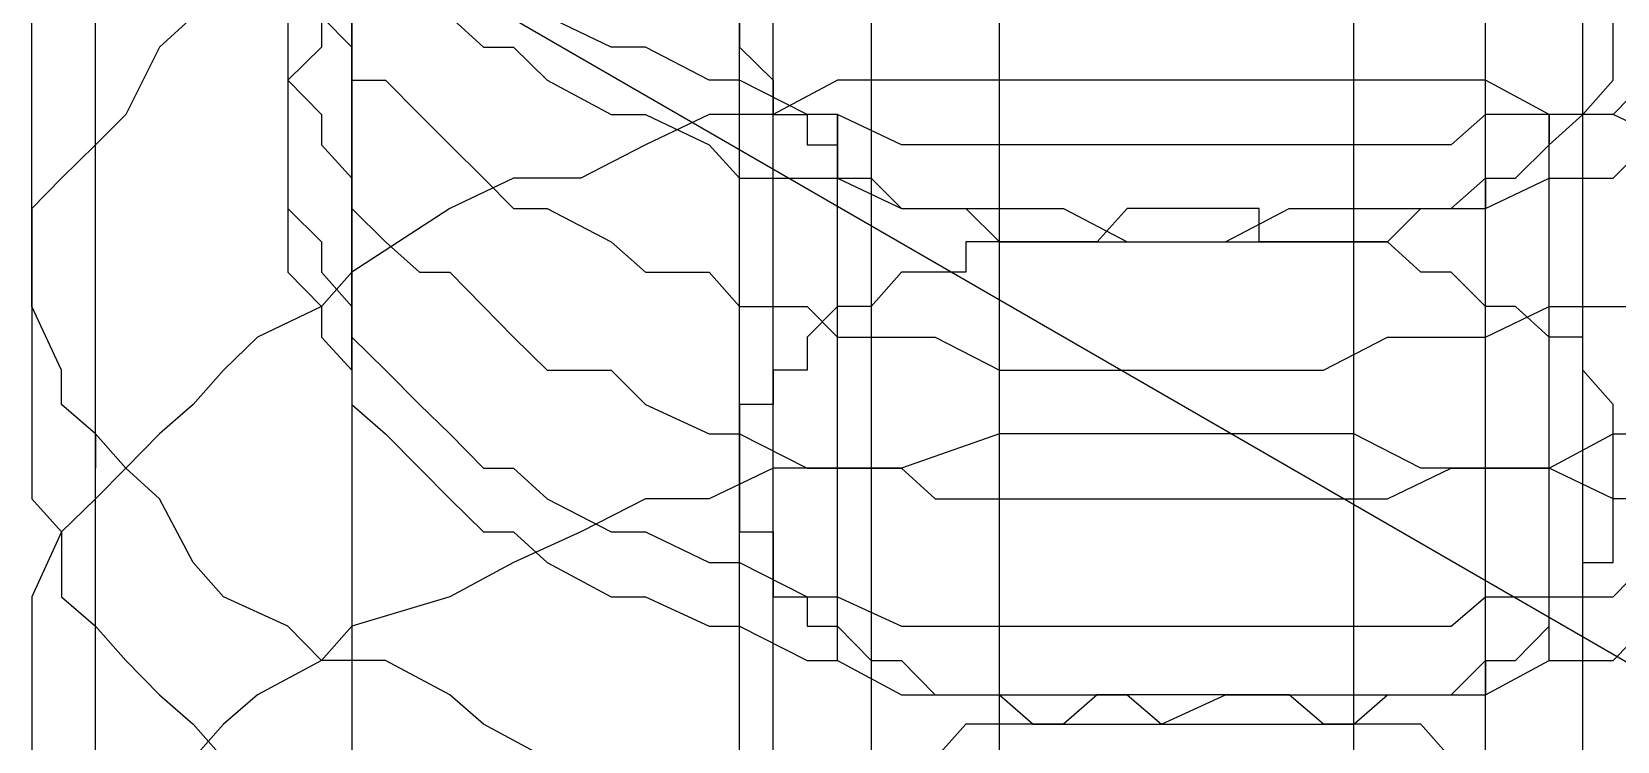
# Model space of a CAD drawing. Header units: millimetres. Extents: x 0 to 2112, y 8 to 1252.
# Drawn here: x 604.79 to 617.75, y 1017.91 to 1023.71 of the extents above; entities that cross this region are included whole.
import ezdxf

# ---------------------------------------------------------------- set-up
doc = ezdxf.new("R2010")
doc.units = ezdxf.units.MM
doc.layers.get('0').update_dxf_attribs({"linetype": 'CONTINUOUS'})

msp = doc.modelspace()

# ---------------------------------------------------------------- linework, layer by layer
at = {"color": 9}
for p, q in [((612.701, 1012.23), (612.701, 1027.8)), ((615.594, 1012.23), (615.594, 1027.8)), ((610.577, 1015.4), (610.577, 1027.53)), ((611.653, 1027.25), (611.653, 1011.71)), ((611.653, 1027.25), (611.653, 1011.71)), ((610.852, 1011.19), (610.852, 1026.72)), ((617.467, 1011.19), (617.467, 1026.72)), ((607.409, 1026.48), (607.409, 1014.36)), ((607.409, 1026.48), (607.409, 1014.36)), ((607.409, 1020.94), (607.409, 1025.43)), ((610.852, 1009.61), (610.852, 1025.15)), ((617.467, 1009.61), (617.467, 1025.15)), ((605.317, 1012.51), (605.317, 1024.63)), ((616.67, 1008.82), (616.67, 1024.36)), ((616.67, 1008.82), (616.67, 1024.36)), ((608.21, 1024.11), (650.198, 999.86)), ((608.21, 1024.11), (650.198, 999.86)), ((612.701, 1008.29), (612.701, 1024.11)), ((615.594, 1008.29), (615.594, 1024.11)), ((604.795, 1023.31), (604.795, 1023.83)), ((604.795, 1023.31), (604.795, 1023.83)), ((606.115, 1023.83), (605.839, 1023.58)), ((606.887, 1023.83), (606.887, 1023.58)), ((606.887, 1023.83), (606.887, 1023.58)), ((607.162, 1023.83), (607.162, 1023.58)), ((607.162, 1023.83), (607.409, 1023.58)), ((607.162, 1023.83), (607.162, 1023.58)), ((608.21, 1023.83), (608.485, 1023.58)), ((609.529, 1023.58), (609.007, 1023.83)), ((609.529, 1023.58), (609.007, 1023.83)), ((610.577, 1023.83), (610.577, 1023.58)), ((617.714, 1023.58), (617.714, 1023.83)), ((605.839, 1023.58), (605.564, 1023.03)), ((607.162, 1023.58), (606.887, 1023.31)), ((606.887, 1023.58), (606.887, 1023.31)), ((606.887, 1023.58), (606.887, 1023.31)), ((607.162, 1023.58), (606.887, 1023.31)), ((607.409, 1023.58), (607.409, 1023.31)), ((608.485, 1023.58), (608.732, 1023.58)), ((608.732, 1023.58), (609.007, 1023.31)), ((609.808, 1023.58), (609.529, 1023.58)), ((609.808, 1023.58), (609.529, 1023.58)), ((610.33, 1023.31), (609.808, 1023.58)), ((610.33, 1023.31), (609.808, 1023.58)), ((610.577, 1023.58), (610.577, 1023.58)), ((610.577, 1023.58), (610.852, 1023.31)), ((617.714, 1023.31), (617.714, 1023.58)), ((617.714, 1023.58), (617.714, 1023.58)), ((604.795, 1023.03), (604.795, 1023.31)), ((604.795, 1023.03), (604.795, 1023.31)), ((606.887, 1023.31), (606.887, 1023.03)), ((606.887, 1023.31), (606.887, 1023.03)), ((606.887, 1023.31), (607.162, 1023.03)), ((606.887, 1023.31), (606.887, 1023.03)), ((607.409, 1023.31), (607.684, 1023.31)), ((607.684, 1023.31), (607.963, 1023.03)), ((609.007, 1023.31), (609.529, 1023.03)), ((610.577, 1023.31), (610.33, 1023.31)), ((610.577, 1023.31), (610.33, 1023.31)), ((611.131, 1023.03), (610.577, 1023.31)), ((611.131, 1023.03), (610.577, 1023.31)), ((611.378, 1023.31), (610.852, 1023.03)), ((610.852, 1023.31), (610.852, 1023.31)), ((610.852, 1023.31), (610.852, 1023.31)), ((610.852, 1023.31), (610.852, 1023.03)), ((611.9, 1023.31), (611.378, 1023.31)), ((612.701, 1023.31), (611.9, 1023.31)), ((613.223, 1023.31), (612.701, 1023.31)), ((613.745, 1023.31), (613.223, 1023.31)), ((614.299, 1023.31), (613.745, 1023.31)), ((615.068, 1023.31), (614.299, 1023.31)), ((615.594, 1023.31), (615.068, 1023.31)), ((616.144, 1023.31), (615.594, 1023.31)), ((616.67, 1023.31), (616.144, 1023.31)), ((617.192, 1023.03), (616.67, 1023.31)), ((617.467, 1023.03), (617.714, 1023.31)), ((617.989, 1023.31), (617.714, 1023.03)), ((617.989, 1023.31), (617.714, 1023.03)), ((617.714, 1023.31), (617.714, 1023.31)), ((604.795, 1022.78), (604.795, 1023.03)), ((604.795, 1022.78), (604.795, 1023.03)), ((605.564, 1023.03), (605.317, 1022.78)), ((606.887, 1023.03), (606.887, 1022.78)), ((606.887, 1023.03), (606.887, 1022.78)), ((606.887, 1023.03), (606.887, 1022.78)), ((607.162, 1023.03), (607.162, 1022.78)), ((607.963, 1023.03), (608.21, 1022.78)), ((609.529, 1023.03), (609.808, 1023.03)), ((610.33, 1023.03), (609.808, 1022.78)), ((609.808, 1023.03), (610.33, 1022.78)), ((610.852, 1023.03), (610.33, 1023.03)), ((610.852, 1023.03), (611.131, 1023.03)), ((611.378, 1023.03), (611.131, 1023.03)), ((611.378, 1023.03), (611.131, 1023.03)), ((611.131, 1023.03), (611.131, 1022.78)), ((611.378, 1018.57), (611.378, 1023.03)), ((611.378, 1023.03), (611.378, 1022.78)), ((611.9, 1022.78), (611.378, 1023.03)), ((611.9, 1022.78), (611.378, 1023.03)), ((616.67, 1023.03), (616.391, 1022.78)), ((616.67, 1023.03), (616.391, 1022.78)), ((617.192, 1023.03), (616.67, 1023.03)), ((617.192, 1023.03), (616.67, 1023.03)), ((617.714, 1023.03), (617.192, 1023.03)), ((617.192, 1018.57), (617.192, 1023.03)), ((617.192, 1023.03), (617.192, 1022.78)), ((617.714, 1023.03), (617.192, 1023.03)), ((617.714, 1023.03), (617.192, 1023.03)), ((617.192, 1022.78), (617.467, 1023.03)), ((617.467, 1023.03), (617.467, 1023.03)), ((618.236, 1022.78), (617.714, 1023.03)), ((604.795, 1022.26), (604.795, 1022.78)), ((604.795, 1022.26), (604.795, 1022.78)), ((605.317, 1022.78), (605.039, 1022.51)), ((606.887, 1022.78), (606.887, 1022.51)), ((606.887, 1022.78), (606.887, 1022.51)), ((606.887, 1022.78), (606.887, 1022.51)), ((607.162, 1022.78), (607.409, 1022.51)), ((608.21, 1022.78), (608.485, 1022.51)), ((609.808, 1022.78), (609.282, 1022.51)), ((610.33, 1022.78), (610.577, 1022.51)), ((611.131, 1022.78), (611.378, 1022.78)), ((611.378, 1022.78), (611.378, 1022.51)), ((612.175, 1022.78), (611.9, 1022.78)), ((612.175, 1022.78), (611.9, 1022.78)), ((612.701, 1022.78), (612.175, 1022.78)), ((612.701, 1022.78), (612.175, 1022.78)), ((613.223, 1022.78), (612.701, 1022.78)), ((613.223, 1022.78), (612.701, 1022.78)), ((613.745, 1022.78), (613.223, 1022.78)), ((613.745, 1022.78), (613.223, 1022.78)), ((614.024, 1022.78), (613.745, 1022.78)), ((614.024, 1022.78), (613.745, 1022.78)), ((614.546, 1022.78), (614.024, 1022.78)), ((614.546, 1022.78), (614.024, 1022.78)), ((615.068, 1022.78), (614.546, 1022.78)), ((615.068, 1022.78), (614.546, 1022.78)), ((615.347, 1022.78), (615.068, 1022.78)), ((615.347, 1022.78), (615.068, 1022.78)), ((615.869, 1022.78), (615.347, 1022.78)), ((615.869, 1022.78), (615.347, 1022.78)), ((616.391, 1022.78), (615.869, 1022.78)), ((616.391, 1022.78), (615.869, 1022.78)), ((616.917, 1022.51), (617.192, 1022.78)), ((617.192, 1022.78), (617.192, 1022.78)), ((617.192, 1022.78), (617.192, 1022.78)), ((617.714, 1022.51), (617.989, 1022.78)), ((605.039, 1022.51), (604.795, 1022.26)), ((606.887, 1022.51), (606.887, 1022.26)), ((606.887, 1022.51), (606.887, 1022.26)), ((606.887, 1022.51), (606.887, 1022.26)), ((607.409, 1022.51), (607.409, 1022.26)), ((608.732, 1022.51), (608.21, 1022.26)), ((608.485, 1022.51), (608.732, 1022.26)), ((609.282, 1022.51), (608.732, 1022.51)), ((610.577, 1022.51), (611.131, 1022.51)), ((611.131, 1022.51), (611.378, 1022.51)), ((611.378, 1022.51), (611.9, 1022.26)), ((611.378, 1022.51), (611.653, 1022.51)), ((611.653, 1022.51), (611.653, 1022.51)), ((611.653, 1022.51), (611.9, 1022.26)), ((616.391, 1022.26), (616.67, 1022.51)), ((616.67, 1022.26), (617.192, 1022.51)), ((616.67, 1022.51), (616.917, 1022.51)), ((616.67, 1022.51), (616.67, 1022.26)), ((617.192, 1022.51), (617.714, 1022.51)), ((604.795, 1022.26), (604.795, 1021.99)), ((604.795, 1021.99), (604.795, 1022.26)), ((604.795, 1021.99), (604.795, 1022.26)), ((606.887, 1022.26), (606.887, 1021.99)), ((606.887, 1022.26), (607.162, 1021.99)), ((606.887, 1022.26), (606.887, 1021.99)), ((608.21, 1022.26), (607.409, 1021.74)), ((607.409, 1022.26), (607.684, 1021.99)), ((608.732, 1022.26), (609.007, 1022.26)), ((609.007, 1022.26), (609.529, 1021.99)), ((611.9, 1022.26), (612.175, 1022.26)), ((611.9, 1022.26), (612.175, 1022.26)), ((612.175, 1022.26), (612.701, 1022.26)), ((612.175, 1022.26), (612.175, 1022.26)), ((612.175, 1022.26), (612.426, 1022.26)), ((612.426, 1022.26), (612.701, 1021.99)), ((612.701, 1022.26), (613.223, 1022.26)), ((613.223, 1022.26), (613.745, 1021.99)), ((613.745, 1022.26), (613.498, 1021.99)), ((614.024, 1022.26), (613.745, 1022.26)), ((614.299, 1022.26), (614.024, 1022.26)), ((614.546, 1022.26), (614.299, 1022.26)), ((614.546, 1021.99), (615.068, 1022.26)), ((614.821, 1022.26), (614.546, 1022.26)), ((614.821, 1021.99), (614.821, 1022.26)), ((615.068, 1022.26), (615.347, 1022.26)), ((615.347, 1022.26), (615.869, 1022.26)), ((615.869, 1022.26), (616.391, 1022.26)), ((615.869, 1021.99), (616.144, 1022.26)), ((616.144, 1022.26), (616.144, 1022.26)), ((616.144, 1022.26), (616.391, 1022.26)), ((616.391, 1022.26), (616.67, 1022.26)), ((604.795, 1021.99), (604.795, 1021.46)), ((604.795, 1021.74), (604.795, 1021.99)), ((604.795, 1021.74), (604.795, 1021.99)), ((606.887, 1021.99), (606.887, 1021.99)), ((606.887, 1021.99), (606.887, 1021.74)), ((606.887, 1021.99), (606.887, 1021.99)), ((606.887, 1021.99), (606.887, 1021.74)), ((607.162, 1021.99), (607.162, 1021.74)), ((607.684, 1021.99), (607.963, 1021.74)), ((609.529, 1021.99), (609.808, 1021.74)), ((612.701, 1021.99), (612.426, 1021.99)), ((612.426, 1021.99), (612.426, 1021.74)), ((612.976, 1021.99), (612.701, 1021.99)), ((612.701, 1021.99), (612.976, 1021.99)), ((613.223, 1021.99), (612.976, 1021.99)), ((612.976, 1021.99), (612.976, 1021.99)), ((612.976, 1021.99), (613.223, 1021.99)), ((613.498, 1021.99), (613.223, 1021.99)), ((613.223, 1021.99), (613.498, 1021.99)), ((613.498, 1021.99), (613.498, 1021.99)), ((613.498, 1021.99), (613.745, 1021.99)), ((613.745, 1021.99), (614.024, 1021.99)), ((613.745, 1021.99), (614.024, 1021.99)), ((614.024, 1021.99), (614.546, 1021.99)), ((614.024, 1021.99), (614.299, 1021.99)), ((614.299, 1021.99), (614.299, 1021.99)), ((614.299, 1021.99), (614.546, 1021.99)), ((614.546, 1021.99), (614.821, 1021.99)), ((615.068, 1021.99), (614.821, 1021.99)), ((614.821, 1021.99), (615.068, 1021.99)), ((615.347, 1021.99), (615.068, 1021.99)), ((615.068, 1021.99), (615.347, 1021.99)), ((615.594, 1021.99), (615.347, 1021.99)), ((615.347, 1021.99), (615.347, 1021.99)), ((615.347, 1021.99), (615.594, 1021.99)), ((615.869, 1021.99), (615.594, 1021.99)), ((615.594, 1021.99), (615.869, 1021.99)), ((616.144, 1021.74), (615.869, 1021.99)), ((615.869, 1021.99), (615.869, 1021.99)), ((604.795, 1021.46), (604.795, 1021.74)), ((604.795, 1021.46), (604.795, 1021.74)), ((606.887, 1021.74), (607.162, 1021.46)), ((606.887, 1021.74), (607.162, 1021.46)), ((607.409, 1021.74), (607.162, 1021.46)), ((607.162, 1021.74), (607.409, 1021.46)), ((607.409, 1021.74), (607.409, 1021.46)), ((607.963, 1021.74), (608.21, 1021.74)), ((608.21, 1021.74), (608.485, 1021.46)), ((609.808, 1021.74), (610.33, 1021.74)), ((610.33, 1021.74), (610.577, 1021.46)), ((611.9, 1021.74), (611.653, 1021.46)), ((612.175, 1021.74), (611.9, 1021.74)), ((612.426, 1021.74), (612.175, 1021.74)), ((616.391, 1021.74), (616.144, 1021.74)), ((616.67, 1021.46), (616.391, 1021.74)), ((616.391, 1021.74), (616.391, 1021.74)), ((604.795, 1021.46), (604.795, 1021.21)), ((605.039, 1020.94), (604.795, 1021.46)), ((605.039, 1020.94), (604.795, 1021.46)), ((607.162, 1021.46), (606.64, 1021.21)), ((607.162, 1021.46), (607.162, 1021.21)), ((607.162, 1021.46), (607.162, 1021.21)), ((607.409, 1021.46), (607.409, 1021.21)), ((608.485, 1021.46), (608.732, 1021.21)), ((610.577, 1021.46), (611.131, 1021.46)), ((611.131, 1021.46), (611.378, 1021.21)), ((611.378, 1021.46), (611.131, 1021.21)), ((611.653, 1021.46), (611.378, 1021.46)), ((611.378, 1021.46), (611.378, 1021.46)), ((611.653, 1021.46), (611.653, 1021.21)), ((616.67, 1021.21), (617.192, 1021.46)), ((616.917, 1021.46), (616.67, 1021.46)), ((617.192, 1021.21), (616.917, 1021.46)), ((616.917, 1021.46), (616.917, 1021.46)), ((617.192, 1021.46), (617.714, 1021.46)), ((617.714, 1021.46), (617.989, 1021.46)), ((604.795, 1021.21), (604.795, 1020.94)), ((606.64, 1021.21), (606.361, 1020.94)), ((607.162, 1021.21), (607.409, 1020.94)), ((607.162, 1021.21), (607.409, 1020.94)), ((607.409, 1021.21), (607.684, 1020.94)), ((608.732, 1021.21), (609.007, 1020.94)), ((611.131, 1021.21), (611.131, 1021.21)), ((611.131, 1021.21), (611.131, 1020.94)), ((611.378, 1021.21), (611.9, 1021.21)), ((611.9, 1021.21), (612.175, 1021.21)), ((612.175, 1021.21), (612.701, 1020.94)), ((615.347, 1020.94), (615.869, 1021.21)), ((615.869, 1021.21), (616.391, 1021.21)), ((616.391, 1021.21), (616.67, 1021.21)), ((617.467, 1021.21), (617.192, 1021.21)), ((617.192, 1021.21), (617.192, 1021.21)), ((617.467, 1020.94), (617.467, 1021.21)), ((604.795, 1020.94), (604.795, 1020.42)), ((605.039, 1020.66), (605.039, 1020.94)), ((605.039, 1020.66), (605.039, 1020.94)), ((606.361, 1020.94), (606.115, 1020.66)), ((607.409, 1020.94), (607.409, 1020.66)), ((607.409, 1020.94), (607.409, 1020.66)), ((607.684, 1020.94), (607.963, 1020.66)), ((609.007, 1020.94), (609.529, 1020.94)), ((609.529, 1020.94), (609.808, 1020.66)), ((611.131, 1020.94), (610.852, 1020.94)), ((610.852, 1020.94), (610.852, 1020.66)), ((612.701, 1020.94), (613.223, 1020.94)), ((613.223, 1020.94), (613.745, 1020.94)), ((613.745, 1020.94), (614.024, 1020.94)), ((614.024, 1020.94), (614.546, 1020.94)), ((614.546, 1020.94), (615.068, 1020.94)), ((615.068, 1020.94), (615.347, 1020.94)), ((617.714, 1020.66), (617.467, 1020.94)), ((617.467, 1020.94), (617.467, 1020.94)), ((605.317, 1020.42), (605.039, 1020.66)), ((605.317, 1020.42), (605.039, 1020.66)), ((606.115, 1020.66), (605.839, 1020.42)), ((607.409, 1020.66), (607.684, 1020.42)), ((607.409, 1020.66), (607.684, 1020.42)), ((607.963, 1020.66), (608.21, 1020.42)), ((609.808, 1020.66), (610.33, 1020.42)), ((610.852, 1020.66), (610.577, 1020.66)), ((610.577, 1020.66), (610.577, 1020.42)), ((610.852, 1020.66), (610.852, 1020.66)), ((617.714, 1020.42), (617.714, 1020.66)), ((617.714, 1020.66), (617.714, 1020.66)), ((604.795, 1020.42), (604.795, 1020.14)), ((605.317, 1008.29), (605.317, 1020.42)), ((605.317, 1020.42), (605.317, 1020.14)), ((605.564, 1020.14), (605.317, 1020.42)), ((605.564, 1020.14), (605.317, 1020.42)), ((605.839, 1020.42), (605.564, 1020.14)), ((607.684, 1020.42), (607.963, 1020.14)), ((607.684, 1020.42), (607.963, 1020.14)), ((608.21, 1020.42), (608.485, 1020.14)), ((610.33, 1020.42), (610.577, 1020.42)), ((610.577, 1020.42), (611.131, 1020.14)), ((610.577, 1020.42), (610.577, 1020.42)), ((610.577, 1020.42), (610.577, 1020.14)), ((612.701, 1020.42), (611.9, 1020.14)), ((613.223, 1020.42), (612.701, 1020.42)), ((613.745, 1020.42), (613.223, 1020.42)), ((614.299, 1020.42), (613.745, 1020.42)), ((615.068, 1020.42), (614.299, 1020.42)), ((615.594, 1020.42), (615.068, 1020.42)), ((616.144, 1020.14), (615.594, 1020.42)), ((617.192, 1020.14), (617.714, 1020.42)), ((617.714, 1020.42), (617.989, 1020.42)), ((617.714, 1020.14), (617.714, 1020.42)), ((617.714, 1020.42), (617.714, 1020.42)), ((604.795, 1020.14), (604.795, 1019.89)), ((605.564, 1020.14), (605.317, 1019.89)), ((605.839, 1019.89), (605.564, 1020.14)), ((605.839, 1019.89), (605.564, 1020.14)), ((607.963, 1020.14), (608.21, 1019.89)), ((607.963, 1020.14), (608.21, 1019.89)), ((608.485, 1020.14), (608.732, 1020.14)), ((608.732, 1020.14), (609.007, 1019.89)), ((610.852, 1020.14), (610.33, 1019.89)), ((610.577, 1020.14), (610.577, 1020.14)), ((610.577, 1020.14), (610.577, 1019.89)), ((611.378, 1020.14), (610.852, 1020.14)), ((611.131, 1020.14), (611.378, 1020.14)), ((611.9, 1020.14), (611.378, 1020.14)), ((611.378, 1020.14), (611.9, 1020.14)), ((611.9, 1020.14), (612.175, 1019.89)), ((615.869, 1019.89), (616.391, 1020.14)), ((616.67, 1020.14), (616.144, 1020.14)), ((616.391, 1020.14), (616.67, 1020.14)), ((617.192, 1020.14), (616.67, 1020.14)), ((616.67, 1020.14), (617.192, 1020.14)), ((617.714, 1019.89), (617.192, 1020.14)), ((617.714, 1019.89), (617.714, 1020.14)), ((617.714, 1020.14), (617.714, 1020.14)), ((604.795, 1019.89), (605.039, 1019.62)), ((605.317, 1019.89), (605.039, 1019.62)), ((606.115, 1019.37), (605.839, 1019.89)), ((606.115, 1019.37), (605.839, 1019.89)), ((608.21, 1019.89), (608.485, 1019.62)), ((608.21, 1019.89), (608.485, 1019.62)), ((609.007, 1019.89), (609.529, 1019.62)), ((609.808, 1019.89), (609.282, 1019.62)), ((610.33, 1019.89), (609.808, 1019.89)), ((610.577, 1019.89), (610.577, 1019.89)), ((610.577, 1019.89), (610.577, 1019.62)), ((612.175, 1019.89), (612.701, 1019.89)), ((612.701, 1019.89), (613.223, 1019.89)), ((613.223, 1019.89), (613.745, 1019.89)), ((613.745, 1019.89), (614.024, 1019.89)), ((614.024, 1019.89), (614.546, 1019.89)), ((614.546, 1019.89), (615.068, 1019.89)), ((615.068, 1019.89), (615.347, 1019.89)), ((615.347, 1019.89), (615.869, 1019.89)), ((618.236, 1019.89), (617.714, 1019.89)), ((617.714, 1019.62), (617.714, 1019.89)), ((617.714, 1019.89), (617.714, 1019.89)), ((605.039, 1019.62), (604.795, 1019.09)), ((605.039, 1019.62), (605.039, 1019.09)), ((608.485, 1019.62), (608.732, 1019.62)), ((608.485, 1019.62), (608.732, 1019.62)), ((609.282, 1019.62), (608.732, 1019.37)), ((608.732, 1019.62), (609.007, 1019.37)), ((608.732, 1019.62), (609.007, 1019.37)), ((609.529, 1019.62), (609.808, 1019.62)), ((609.808, 1019.62), (610.33, 1019.37)), ((610.577, 1019.62), (610.852, 1019.62)), ((610.852, 1019.62), (610.852, 1019.37)), ((617.714, 1019.37), (617.714, 1019.62)), ((617.714, 1019.62), (617.714, 1019.62)), ((606.361, 1019.09), (606.115, 1019.37)), ((606.361, 1019.09), (606.115, 1019.37)), ((608.732, 1019.37), (608.21, 1019.09)), ((609.007, 1019.37), (609.529, 1019.09)), ((609.007, 1019.37), (609.529, 1019.09)), ((610.33, 1019.37), (610.577, 1019.37)), ((610.577, 1019.37), (611.131, 1019.09)), ((610.852, 1019.37), (610.852, 1019.37)), ((610.852, 1019.37), (610.852, 1019.09)), ((617.467, 1019.09), (617.467, 1019.37)), ((617.467, 1019.37), (617.714, 1019.37)), ((617.714, 1019.09), (617.989, 1019.37)), ((617.714, 1019.37), (617.714, 1019.37)), ((604.795, 1019.09), (604.795, 1018.85)), ((605.039, 1019.09), (605.317, 1018.85)), ((606.887, 1018.85), (606.361, 1019.09)), ((606.887, 1018.85), (606.361, 1019.09)), ((608.21, 1019.09), (607.409, 1018.85)), ((609.529, 1019.09), (609.808, 1019.09)), ((609.529, 1019.09), (609.808, 1019.09)), ((609.808, 1019.09), (610.33, 1018.85)), ((609.808, 1019.09), (610.33, 1018.85)), ((610.852, 1019.09), (611.131, 1019.09)), ((611.131, 1019.09), (611.378, 1019.09)), ((611.131, 1019.09), (611.131, 1018.85)), ((611.378, 1019.09), (611.9, 1018.85)), ((616.391, 1018.85), (616.67, 1019.09)), ((616.67, 1019.09), (617.192, 1019.09)), ((617.192, 1019.09), (617.714, 1019.09)), ((617.192, 1018.85), (617.192, 1019.09)), ((617.192, 1019.09), (617.467, 1019.09)), ((604.795, 1018.85), (604.795, 1018.57)), ((605.317, 1018.85), (605.564, 1018.57)), ((607.162, 1018.57), (606.887, 1018.85)), ((607.162, 1018.57), (606.887, 1018.85)), ((607.409, 1018.85), (607.162, 1018.57)), ((607.409, 1018.85), (607.409, 1018.57)), ((610.33, 1018.85), (610.577, 1018.85)), ((610.33, 1018.85), (610.577, 1018.85)), ((610.577, 1018.85), (611.131, 1018.57)), ((610.577, 1018.85), (611.131, 1018.57)), ((611.131, 1018.85), (611.378, 1018.85)), ((611.378, 1018.85), (611.378, 1018.85)), ((611.378, 1018.85), (611.653, 1018.57)), ((611.9, 1018.85), (612.175, 1018.85)), ((612.175, 1018.85), (612.701, 1018.85)), ((612.701, 1018.85), (613.223, 1018.85)), ((613.223, 1018.85), (613.745, 1018.85)), ((613.745, 1018.85), (614.024, 1018.85)), ((614.024, 1018.85), (614.546, 1018.85)), ((614.546, 1018.85), (615.068, 1018.85)), ((615.068, 1018.85), (615.347, 1018.85)), ((615.347, 1018.85), (615.869, 1018.85)), ((615.869, 1018.85), (616.391, 1018.85)), ((616.917, 1018.57), (617.192, 1018.85)), ((617.192, 1018.85), (617.192, 1018.85)), ((617.714, 1018.57), (617.989, 1018.85)), ((617.714, 1018.57), (617.989, 1018.85)), ((604.795, 1018.57), (604.795, 1018.05)), ((605.564, 1018.57), (605.839, 1018.29)), ((607.162, 1018.57), (606.64, 1018.29)), ((607.684, 1018.57), (607.162, 1018.57)), ((607.684, 1018.57), (607.162, 1018.57)), ((608.21, 1018.29), (607.684, 1018.57)), ((608.21, 1018.29), (607.684, 1018.57)), ((611.131, 1018.57), (611.378, 1018.57)), ((611.131, 1018.57), (611.378, 1018.57)), ((611.378, 1018.57), (611.9, 1018.29)), ((611.378, 1018.57), (611.9, 1018.29)), ((611.653, 1018.57), (611.653, 1018.57)), ((611.653, 1018.57), (611.9, 1018.57)), ((611.9, 1018.57), (612.175, 1018.29)), ((616.391, 1018.29), (616.67, 1018.57)), ((616.67, 1018.29), (617.192, 1018.57)), ((616.67, 1018.29), (617.192, 1018.57)), ((616.67, 1018.57), (616.917, 1018.57)), ((616.67, 1018.57), (616.67, 1018.29)), ((617.192, 1018.57), (617.714, 1018.57)), ((617.192, 1018.57), (617.714, 1018.57)), ((605.839, 1018.29), (606.115, 1018.05)), ((606.64, 1018.29), (606.361, 1018.05)), ((608.485, 1018.05), (608.21, 1018.29)), ((608.485, 1018.05), (608.21, 1018.29)), ((611.9, 1018.29), (612.175, 1018.29)), ((611.9, 1018.29), (612.175, 1018.29)), ((612.175, 1018.29), (612.701, 1018.29)), ((612.175, 1018.29), (612.701, 1018.29)), ((612.175, 1018.29), (612.175, 1018.29)), ((612.175, 1018.29), (612.426, 1018.29)), ((612.426, 1018.29), (612.701, 1018.29)), ((612.701, 1018.29), (613.223, 1018.29)), ((612.701, 1018.29), (613.223, 1018.29)), ((612.701, 1018.29), (612.976, 1018.05)), ((613.223, 1018.29), (613.745, 1018.29)), ((613.223, 1018.29), (613.745, 1018.29)), ((613.498, 1018.29), (613.223, 1018.05)), ((613.745, 1018.29), (613.498, 1018.29)), ((613.498, 1018.29), (613.498, 1018.29)), ((613.745, 1018.29), (614.024, 1018.05)), ((613.745, 1018.29), (614.024, 1018.05)), ((614.024, 1018.29), (613.745, 1018.29)), ((614.024, 1018.05), (614.546, 1018.29)), ((614.024, 1018.05), (614.546, 1018.29)), ((614.299, 1018.29), (614.024, 1018.29)), ((614.546, 1018.29), (614.299, 1018.29)), ((614.546, 1018.29), (615.068, 1018.29)), ((614.546, 1018.29), (615.068, 1018.29)), ((614.821, 1018.29), (614.546, 1018.29)), ((615.068, 1018.29), (614.821, 1018.29)), ((614.821, 1018.29), (614.821, 1018.29)), ((615.068, 1018.29), (615.347, 1018.29)), ((615.068, 1018.29), (615.347, 1018.29)), ((615.347, 1018.05), (615.068, 1018.29)), ((615.347, 1018.29), (615.869, 1018.29)), ((615.347, 1018.29), (615.869, 1018.29)), ((615.594, 1018.05), (615.869, 1018.29)), ((615.869, 1018.29), (616.391, 1018.29)), ((615.869, 1018.29), (616.391, 1018.29)), ((615.869, 1018.29), (616.144, 1018.29)), ((616.144, 1018.29), (616.144, 1018.29)), ((616.144, 1018.29), (616.391, 1018.29)), ((616.391, 1018.29), (616.67, 1018.29)), ((616.391, 1018.29), (616.67, 1018.29)), ((604.795, 1018.05), (604.795, 1017.77)), ((606.361, 1018.05), (606.115, 1017.77)), ((606.115, 1018.05), (606.361, 1017.77)), ((609.007, 1017.77), (608.485, 1018.05)), ((609.007, 1017.77), (608.485, 1018.05)), ((612.426, 1018.05), (612.175, 1017.77)), ((612.701, 1018.05), (612.426, 1018.05)), ((612.426, 1018.05), (612.426, 1018.05)), ((612.976, 1018.05), (612.701, 1018.05)), ((613.223, 1018.05), (612.976, 1018.05)), ((612.976, 1018.05), (612.976, 1018.05)), ((612.976, 1018.05), (613.223, 1018.05)), ((613.223, 1018.05), (613.498, 1018.05)), ((613.498, 1018.05), (613.745, 1018.05)), ((613.745, 1018.05), (614.024, 1018.05)), ((614.024, 1018.05), (614.299, 1018.05)), ((614.299, 1018.05), (614.299, 1018.05)), ((614.299, 1018.05), (614.546, 1018.05)), ((614.546, 1018.05), (614.821, 1018.05)), ((614.821, 1018.05), (615.068, 1018.05)), ((615.068, 1018.05), (615.347, 1018.05)), ((615.594, 1018.05), (615.347, 1018.05)), ((615.347, 1018.05), (615.347, 1018.05)), ((615.347, 1018.05), (615.594, 1018.05)), ((615.869, 1018.05), (615.594, 1018.05)), ((616.144, 1018.05), (615.869, 1018.05)), ((615.869, 1018.05), (615.869, 1018.05)), ((616.391, 1017.77), (616.144, 1018.05))]:
    msp.add_line(p, q, dxfattribs=at)

doc.saveas('drawing.dxf')
